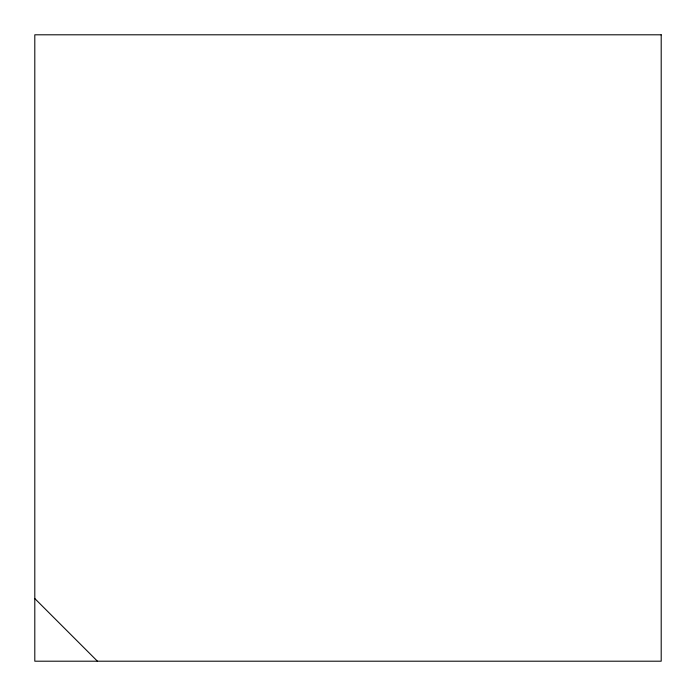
<?xml version="1.0" encoding="UTF-8"?>
<svg xmlns="http://www.w3.org/2000/svg" width="696" height="696" viewBox="0 0 696 696"><rect width="100%" height="100%" fill="white"/><g stroke="black" fill="none" stroke-linecap="round" stroke-linejoin="round"><path stroke-width="1.04" d="M34.8 598.56L97.44 661.2M661.2 34.8L34.8 34.8L34.8 661.2L661.2 661.2L661.2 34.8"/></g></svg>
